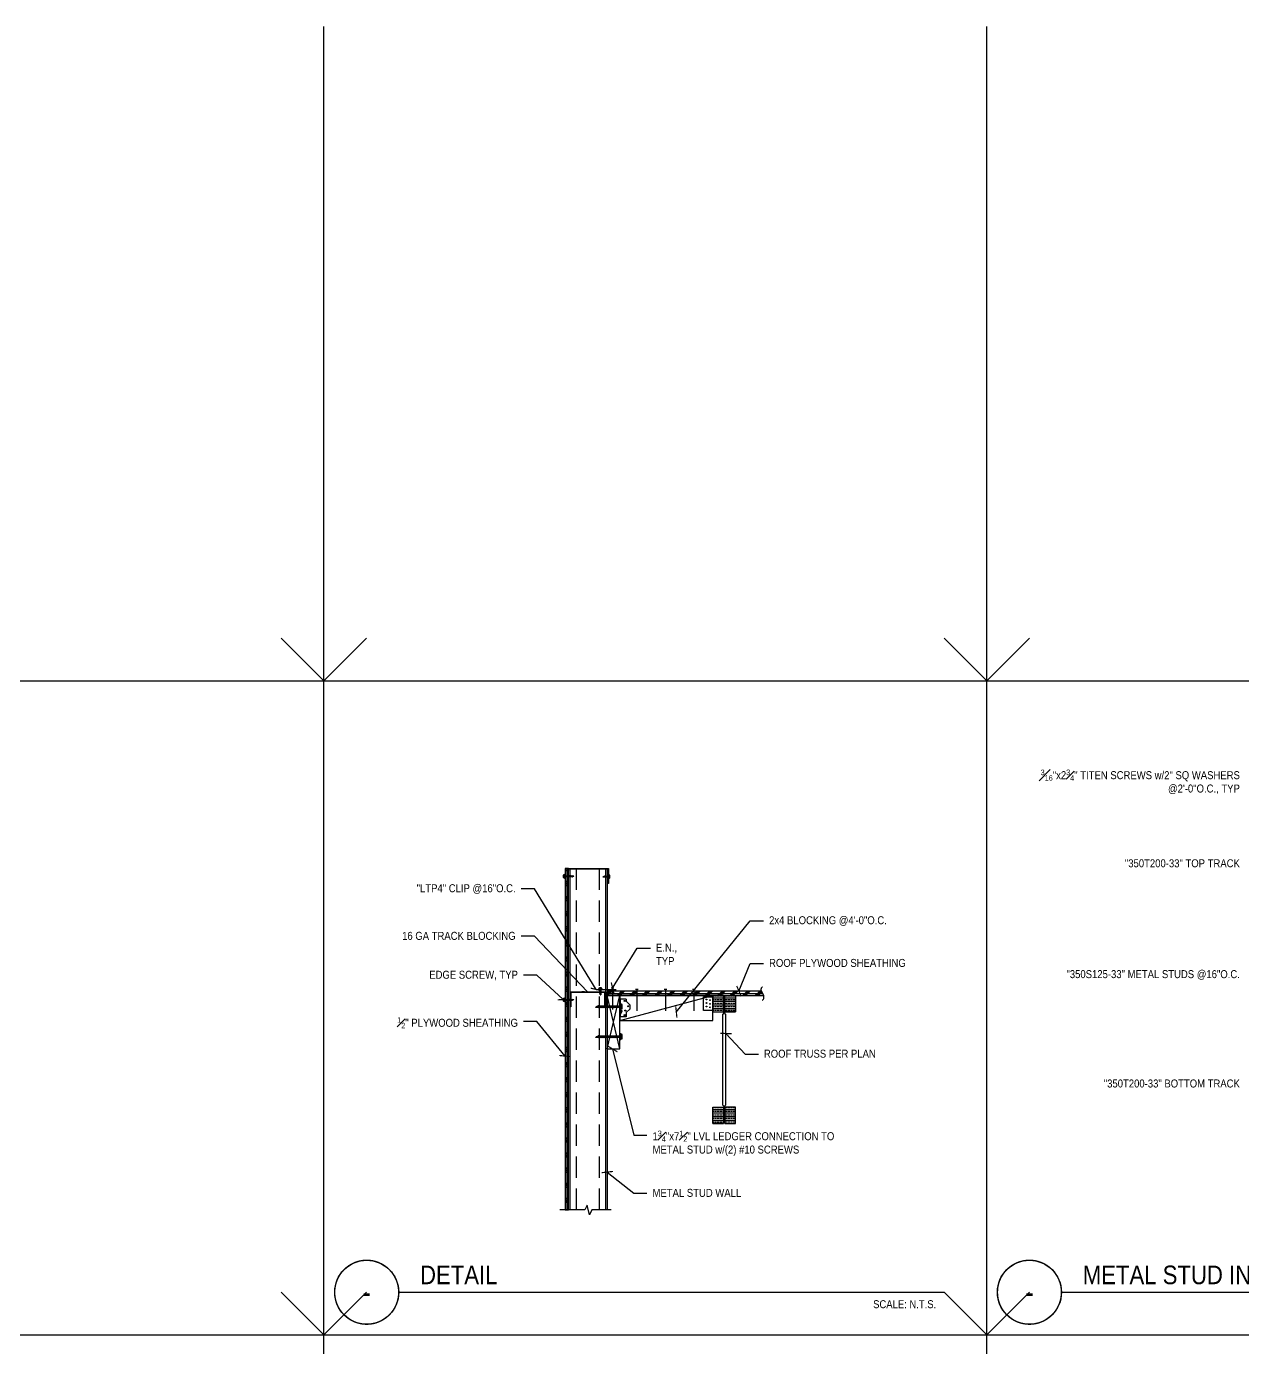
# Model space of a CAD drawing. Header units: inches. Extents: x -16404 to 14624, y -1591 to 16152.
# Drawn here: x -13829.1 to -13658.1, y 5250.2 to 5436 of the extents above; entities that cross this region are included whole.
import ezdxf
from ezdxf.enums import TextEntityAlignment as Align

# ---------------------------------------------------------------- set-up
doc = ezdxf.new("R2010")
doc.units = ezdxf.units.IN
doc.header["$LTSCALE"] = 24
doc.header["$MEASUREMENT"] = 0
doc.linetypes.add('DASHED2', pattern=[0.375, 0.25, -0.125])
doc.linetypes.add('HIDDEN2', pattern=[0.1875, 0.125, -0.0625])
doc.layers.get('0').update_dxf_attribs({"linetype": 'CONTINUOUS'})
for name, color, linetype in [('S-ANNO-DIMS', 2, 'CONTINUOUS'), ('S-ANNO-NOTE', 4, 'CONTINUOUS'), ('S-BREAK', 2, 'CONTINUOUS'), ('S-CONC', 4, 'CONTINUOUS'), ('S-NAIL', 2, 'CONTINUOUS'), ('S-SIMPSON', 2, 'CONTINUOUS'), ('S-STEEL', 4, 'CONTINUOUS'), ('S-WOOD', 3, 'CONTINUOUS')]:
    doc.layers.add(name, color=color, linetype=linetype)
doc.layers.add('S-ANNO-GRID-NONPLOT', color=251, linetype='CONTINUOUS', plot=False)
doc.layers.add('S-HATCH1', color=1, linetype='CONTINUOUS', transparency=0.5)
doc.styles.add('Arial', font='arial.ttf', dxfattribs={"width": 0.85})
doc.dimstyles.new('DIM-12$7', dxfattribs={"dimscale": 12, "dimtxt": 0.09375, "dimasz": 0.125, "dimexe": 0.0625, "dimexo": 0.0625, "dimgap": 0.0625, "dimtad": 1, "dimdec": 4, "dimzin": 11, "dimdsep": 46, "dimlunit": 4, "dimtxsty": 'Arial', "dimblk": 'ARCHTICK', "dimcen": 0.125, "dimclrd": 256, "dimclre": 256, "dimclrt": 4, "dimadec": 0, "dimazin": 0, "dimtfac": 0.75, "dimtdec": 4, "dimtofl": 0, "dimtmove": 0, "dimatfit": 3, "dimldrblk": 'ARCHTICK', "dimfxl": 1, "dimfrac": 1, "dimtolj": 1, "dimtzin": 11, "dimarcsym": 0})

# ---------------------------------------------------------------- blocks, each defined once
blk = doc.blocks.new('no8x3-4 Screw')
at = {"color": 2}
for p, q in [((-0.2, 0.16), (-0.2, 0.04)), ((0.14, 0.21), (-0.14, 0.21)), ((-0.09, 0.04), (-0.09, 0.16)), ((-0.07, -0.53), (-0.06, 0)), ((0.06, 0), (0.06, -0.75)), ((0.08, 0.16), (0.08, 0.04)), ((0.2, 0.04), (0.2, 0.16)), ((0.09, -0.17), (-0.09, -0.07)), ((0.09, -0.25), (-0.09, -0.15)), ((0.09, -0.33), (-0.09, -0.23)), ((0.09, -0.41), (-0.09, -0.32)), ((0.09, -0.5), (-0.09, -0.4)), ((0.09, -0.59), (-0.09, -0.49)), ((0, -0.71), (-0.05, -0.59)), ((0.06, -0.75), (0.05, -0.75))]:
    blk.add_line(p, q, dxfattribs=at)
blk.add_lwpolyline([(0.29, 0.04), (0.29, 0), (-0.29, 0), (-0.29, 0.04)], close=True, dxfattribs=at)
for centre, radius, start, end in [((-0.14, 0.16), 0.0564, 90, 180), ((-0.15, 0.11), 0.0804, 37.8476, 125.9208), ((0, 0.04), 0.141, 53.1301, 126.8699), ((0.15, 0.11), 0.0804, 54.0792, 142.1524), ((0.14, 0.16), 0.0564, 0, 90), ((0.06, -0.54), 0.124, 174.7974, 205.0321), ((0.05, -0.69), 0.0638, 205.7938, 275.8226)]:
    blk.add_arc(centre, radius, start, end, dxfattribs=at)
blk = doc.blocks.new('10d')
at = {"color": 3}
blk.add_line((0.19, 0.25), (-0.19, 0.25), dxfattribs=at)
at = {"color": 2}
blk.add_line((0, 0.25), (0, -2.75), dxfattribs=at)
blk = doc.blocks.new('a34-f')
for p, q in [((0, 0.921875), (0, 0)), ((0, 0.921875), (0.296875, 0.921875)), ((0, 0.046875), (2.5, 0.046875)), ((0, 0), (2.5, 0)), ((0.796875, 1.421875), (0.296875, 0.921875)), ((0.310466, 0.921875), (0.310466, 0.921885)), ((0.796875, 1.421875), (1.390625, 1.421875)), ((1.890625, 0.921875), (1.390625, 1.421875)), ((1.512161, 0.046875), (1.606826, 0.283382)), ((1.567701, 0.046875), (1.646439, 0.258163)), ((1.705351, 0.275754), (2.09523, 0.046875)), ((1.724651, 0.318563), (2.207218, 0.046875)), ((1.890625, 0.921875), (2.5, 0.921875)), ((2.5, 0.921875), (2.5, 0))]:
    blk.add_line(p, q)
for centre in [(0.249975, 0.703125), (0.999975, 1.203125), (1.609375, 0.796875), (2.25, 0.703125)]:
    blk.add_circle(centre, 0.074)
for centre, radius in [((1.683752, 0.240645), 0.088), ((1.684902, 0.236795), 0.044)]:
    blk.add_arc(centre, radius, 62.305142, 150.945396)
blk = doc.blocks.new('_ARCHTICK')
at = {"color": 0, "linetype": 'ByBlock', "const_width": 0.15}
blk.add_lwpolyline([(-0.5, -0.5), (0.5, 0.5)], dxfattribs=at)
blk = doc.blocks.new('no10x3 Sht Mtl Screw')
at = {"color": 2}
for p, q in [((-0.33, 0.26), (-0.33, 0.07)), ((0.23, 0.35), (-0.24, 0.35)), ((-0.14, 0.07), (-0.14, 0.26)), ((-0.11, -2.98), (-0.11, 0)), ((0.1, 0), (0.1, -3.35)), ((0.13, 0.26), (0.13, 0.07)), ((0.32, 0.07), (0.32, 0.26)), ((0.15, -0.73), (-0.16, -0.57)), ((0.15, -0.87), (-0.16, -0.71)), ((0.15, -1.01), (-0.16, -0.85)), ((0.15, -1.14), (-0.16, -0.99)), ((0.15, -1.28), (-0.16, -1.12)), ((0.15, -1.42), (-0.16, -1.26)), ((0.15, -1.56), (-0.16, -1.4)), ((0.15, -1.7), (-0.16, -1.54)), ((0.15, -1.84), (-0.16, -1.68)), ((0.15, -1.97), (-0.16, -1.82)), ((0.15, -0.59), (-0.14, -0.44)), ((0.15, -2.11), (-0.16, -1.95)), ((0.15, -2.25), (-0.16, -2.09)), ((0.15, -2.39), (-0.16, -2.23)), ((0.15, -2.53), (-0.16, -2.37)), ((0.15, -2.67), (-0.16, -2.51)), ((0.15, -2.81), (-0.16, -2.65)), ((0.15, -2.94), (-0.16, -2.78)), ((0.15, -3.08), (-0.16, -2.92)), ((0, -3.29), (-0.09, -3.09)), ((0.1, -3.35), (0.08, -3.35))]:
    blk.add_line(p, q, dxfattribs=at)
blk.add_lwpolyline([(0.48, 0.07), (0.48, 0), (-0.48, 0), (-0.48, 0.07)], close=True, dxfattribs=at)
for centre, radius, start, end in [((-0.24, 0.26), 0.0926, 90, 180), ((-0.25, 0.18), 0.132, 37.8476, 125.9208), ((0, 0.07), 0.231, 53.1301, 126.8699), ((0.24, 0.18), 0.132, 54.0792, 142.1524), ((0.23, 0.26), 0.0926, 0, 90), ((0.1, -3), 0.204, 174.7974, 205.0321), ((0.09, -3.24), 0.105, 205.7938, 275.8226)]:
    blk.add_arc(centre, radius, start, end, dxfattribs=at)
blk = doc.blocks.new('Se_24x36_DETAILS_GRID')
for p, q in [((7.767, 15.333), (7.767, 23)), ((15.535, 15.333), (15.535, 23)), ((7.767, 15.333), (8.267, 15.833)), ((15.535, 15.333), (16.035, 15.833)), ((0, 15.333), (7.767, 15.333)), ((7.767, 15.333), (15.535, 15.333)), ((7.767, 7.667), (7.767, 15.333)), ((15.535, 15.333), (23.302, 15.333)), ((15.535, 7.667), (15.535, 15.333)), ((7.767, 7.667), (8.267, 8.167)), ((15.535, 7.667), (16.035, 8.167)), ((0, 7.667), (7.767, 7.667)), ((7.767, 7.667), (15.535, 7.667)), ((7.767, 0), (7.767, 7.667)), ((15.535, 7.667), (23.302, 7.667)), ((15.535, 0), (15.535, 7.667))]:
    blk.add_line(p, q)
at = {"linetype": 'DASHED2', "ltscale": 0.5}
for p, q in [((7.767, 15.333), (7.267, 15.833)), ((15.535, 15.333), (15.035, 15.833)), ((7.767, 7.667), (7.267, 8.167)), ((15.535, 7.667), (15.035, 8.167))]:
    blk.add_line(p, q, dxfattribs=at)
blk = doc.blocks.new('*U335')
at = {"const_width": 0.188}
for points in [[(-4.5, 0, -1), (4.5, 0, 3.732051)], [(-4.5, 0, 1), (4.5, 0, -3.732051)]]:
    blk.add_lwpolyline(points, format="xyb", dxfattribs=at)
blk.add_lwpolyline([(4.5, 0), (81.21, 0)], dxfattribs=at)
blk.add_circle((0, 0), 4.5)
at = {"style": 'Arial', "width": 0.85}
for tag, p in [('DWG_TITLE_1', (7.5, 6.19)), ('DWG_TITLE_2', (7.5, 2.44))]:
    blk.add_attdef(tag, text='', height=2.62, dxfattribs=at).set_placement(p, align=Align.MIDDLE_LEFT)
blk.add_attdef('#', text='', height=3, dxfattribs=at).set_placement((0, 0), align=Align.MIDDLE_CENTER)
blk.add_attdef('SCALE', text='', height=1.12, dxfattribs=at).set_placement((80.08, -1.12), align=Align.TOP_RIGHT)

msp = doc.modelspace()

# ---------------------------------------------------------------- hatches: boundary and pattern name
at = {"layer": 'S-HATCH1'}
h = msp.add_hatch(dxfattribs=at)
h.set_pattern_fill('PLAST', color=256, scale=6, angle=-45, style=0)
h.set_pattern_definition([(315, (-16653.1273, 3244.833), (1.0606602, 1.0606602), []), (315, (-16652.9947, 3244.9655), (1.0606602, 1.0606602), []), (315, (-16652.8622, 3245.0981), (1.0606602, 1.0606602), [])])
h.paths.add_polyline_path([(-13753.38444, 5317.5772), (-13753.38444, 5269.57064), (-13752.88444, 5269.57064), (-13752.88444, 5317.5772)])
h = msp.add_hatch(dxfattribs=at)
h.set_pattern_fill('PLAST', color=256, scale=5, angle=45, style=0)
h.set_pattern_definition([(45, (-13749.1704, 5299.7124), (-0.883883, 0.883883), []), (45, (-13749.2809, 5299.8229), (-0.883883, 0.883883), []), (45, (-13749.3913, 5299.9334), (-0.883883, 0.883883), [])])
h.paths.add_polyline_path([(-13747.34779, 5299.71243), (-13725.44231, 5299.71243), (-13725.76777, 5300.33743), (-13747.34779, 5300.33743)])
h = msp.add_hatch(dxfattribs=at)
h.set_pattern_fill('ANSI33', color=256, scale=2, angle=315, style=0)
h.set_pattern_definition([(0, (-13732.6032, 5297.41243), (1e-16, 0.5), []), (0, (-13732.3532, 5297.16243), (1e-16, 0.5), [0.25, -0.125])])
h.paths.add_polyline_path([(-13730.91569, 5299.71243), (-13729.41569, 5299.71243), (-13729.41569, 5297.41243), (-13730.91569, 5297.41243)])
h.paths.add_polyline_path([(-13731.10319, 5299.71243), (-13732.60319, 5299.71243), (-13732.60319, 5297.41243), (-13731.10319, 5297.41243)])
h = msp.add_hatch(dxfattribs=at)
h.set_pattern_fill('ANSI33', color=256, scale=2, angle=315, style=0)
h.set_pattern_definition([(0, (-13732.6032, 5281.71243), (1e-16, 0.5), []), (0, (-13732.3532, 5281.46243), (1e-16, 0.5), [0.25, -0.125])])
h.paths.add_polyline_path([(-13730.91569, 5281.71243), (-13729.41569, 5281.71243), (-13729.41569, 5284.01243), (-13730.91569, 5284.01243)])
h.paths.add_polyline_path([(-13731.10319, 5281.71243), (-13732.60319, 5281.71243), (-13732.60319, 5284.01243), (-13731.10319, 5284.01243)])

# ---------------------------------------------------------------- linework, layer by layer
at = {"color": 2}
for p, q in [((-13753.63148, 5316.62684), (-13753.63148, 5316.34471)), ((-13753.4622, 5316.68326), (-13753.57505, 5316.68326)), ((-13753.57505, 5316.57041), (-13753.4622, 5316.57041)), ((-13753.4622, 5316.40114), (-13753.57505, 5316.40114)), ((-13753.57505, 5316.28829), (-13753.4622, 5316.28829)), ((-13753.41744, 5316.54889), (-13752.16744, 5316.54889)), ((-13752.39118, 5316.42265), (-13753.41744, 5316.42359)), ((-13752.75194, 5316.57944), (-13752.84563, 5316.40036)), ((-13752.67045, 5316.57944), (-13752.76767, 5316.39361)), ((-13752.5861, 5316.57944), (-13752.68332, 5316.39361)), ((-13752.50461, 5316.57944), (-13752.60183, 5316.39361)), ((-13752.41883, 5316.57944), (-13752.51605, 5316.39361)), ((-13752.33163, 5316.57944), (-13752.42884, 5316.39361)), ((-13752.20313, 5316.48501), (-13752.32731, 5316.43382)), ((-13752.16744, 5316.54889), (-13752.16744, 5316.53595)), ((-13753.63148, 5299.25126), (-13753.63148, 5298.96914)), ((-13753.4622, 5299.30769), (-13753.57505, 5299.30769)), ((-13753.57505, 5299.19484), (-13753.4622, 5299.19484)), ((-13753.4622, 5299.02556), (-13753.57505, 5299.02556)), ((-13753.57505, 5298.91271), (-13753.4622, 5298.91271)), ((-13753.41744, 5299.17332), (-13752.16744, 5299.17332)), ((-13752.39118, 5299.04708), (-13753.41744, 5299.04802)), ((-13752.75194, 5299.20386), (-13752.84563, 5299.02479)), ((-13752.67045, 5299.20386), (-13752.76767, 5299.01803)), ((-13752.5861, 5299.20386), (-13752.68332, 5299.01803)), ((-13752.50461, 5299.20386), (-13752.60183, 5299.01803)), ((-13752.41883, 5299.20386), (-13752.51605, 5299.01803)), ((-13752.33163, 5299.20386), (-13752.42884, 5299.01803)), ((-13752.20313, 5299.10943), (-13752.32731, 5299.05824)), ((-13752.16744, 5299.17332), (-13752.16744, 5299.16038))]:
    msp.add_line(p, q, dxfattribs=at)
for points in [[(-13753.4622, 5316.77776), (-13753.41744, 5316.77776), (-13753.41744, 5316.19864), (-13753.4622, 5316.19864)], [(-13753.4622, 5299.40219), (-13753.41744, 5299.40219), (-13753.41744, 5298.82307), (-13753.4622, 5298.82307)]]:
    msp.add_lwpolyline(points, close=True, dxfattribs=at)
for centre, radius, start, end in [((-13753.57505, 5316.62684), 0.05642, 90, 180), ((-13753.57505, 5316.34471), 0.05642, 180, 270), ((-13753.52575, 5316.63387), 0.08036, 144.0792464, 232.1524298), ((-13753.52575, 5316.33768), 0.08036, 127.8475702, 215.9207536), ((-13753.4622, 5316.48577), 0.14106, 143.1301024, 216.8698976), ((-13752.37991, 5316.54646), 0.12432, 264.7973828, 295.0320803), ((-13752.23088, 5316.54242), 0.06377, 295.7938367, 5.8225587), ((-13753.57505, 5299.25126), 0.05642, 90, 180), ((-13753.57505, 5298.96914), 0.05642, 180, 270), ((-13753.52575, 5299.25829), 0.08036, 144.0792464, 232.1524298), ((-13753.52575, 5298.96211), 0.08036, 127.8475702, 215.9207536), ((-13753.4622, 5299.1102), 0.14106, 143.1301024, 216.8698976), ((-13752.37991, 5299.17088), 0.12432, 264.7973828, 295.0320803), ((-13752.23088, 5299.16685), 0.06377, 295.7938367, 5.8225587)]:
    msp.add_arc(centre, radius, start, end, dxfattribs=at)
at = {"layer": 'S-BREAK'}
msp.add_lwpolyline([(-13725.60319, 5299.08668, 0.16907551), (-13725.55635, 5299.10298, 0.124202127), (-13725.4838, 5299.19769, 0.05676695), (-13725.42299, 5299.39916, 0.090107036), (-13725.42299, 5299.62586, 0.041901586), (-13725.47157, 5299.80592, 0.097265031), (-13725.60319, 5300.02493, -0.046618215), (-13725.66044, 5300.10152, -0.033753695), (-13725.73481, 5300.24394, -0.097265031), (-13725.79054, 5300.49331, -0.035684997), (-13725.78339, 5300.6507, -0.069048607), (-13725.7437, 5300.80318, -0.056136755), (-13725.67613, 5300.92552, -0.251995131), (-13725.60319, 5300.96168, -4.023342313)], format="xyb", dxfattribs=at)
at = {"layer": 'S-BREAK', "flags": 128}
msp.add_lwpolyline([(-13746.89807, 5269.57064), (-13749.62231, 5269.57064), (-13749.94246, 5268.87812), (-13750.27956, 5270.26186), (-13750.59911, 5269.57064), (-13754.13444, 5269.57064)], dxfattribs=at)
at = {"layer": 'S-CONC'}
for points in [[(-13731.10319, 5299.71243), (-13732.60319, 5299.71243), (-13732.60319, 5297.41243), (-13731.10319, 5297.41243)], [(-13730.91569, 5299.71243), (-13729.41569, 5299.71243), (-13729.41569, 5297.41243), (-13730.91569, 5297.41243)], [(-13731.10319, 5281.71243), (-13732.60319, 5281.71243), (-13732.60319, 5284.01243), (-13731.10319, 5284.01243)], [(-13730.91569, 5281.71243), (-13729.41569, 5281.71243), (-13729.41569, 5284.01243), (-13730.91569, 5284.01243)]]:
    msp.add_lwpolyline(points, close=True, dxfattribs=at)
at = {"layer": 'S-SIMPSON', "color": 6}
msp.add_line((-13748.99479, 5300.57686), (-13746.20609, 5300.57686), dxfattribs=at)
at = {"layer": 'S-SIMPSON'}
for points in [[(-13733.89923, 5299.51916), (-13732.65319, 5299.51916), (-13732.65319, 5297.6057), (-13733.89923, 5297.6057)], [(-13732.65319, 5297.6057), (-13732.60319, 5297.6057), (-13732.60319, 5299.51916), (-13732.65319, 5299.51916)]]:
    msp.add_lwpolyline(points, close=True, dxfattribs=at)
for centre in [(-13733.49444, 5299.17086), (-13733.49444, 5298.67452), (-13733.00589, 5299.05877), (-13733.00589, 5298.56243), (-13733.49444, 5298.17818), (-13733.00589, 5298.06609)]:
    msp.add_circle(centre, 0.05603, dxfattribs=at)
at = {"layer": 'S-STEEL'}
for p, q in [((-13752.66569, 5269.57064), (-13752.66569, 5317.4755)), ((-13747.66569, 5269.57064), (-13747.66569, 5317.4755))]:
    msp.add_line(p, q, dxfattribs=at)
at = {"layer": 'S-STEEL', "color": 2, "linetype": 'HIDDEN2'}
for p, q in [((-13751.79069, 5269.57064), (-13751.79069, 5317.4755)), ((-13748.54069, 5269.57064), (-13748.54069, 5317.4755))]:
    msp.add_line(p, q, dxfattribs=at)
at = {"layer": 'S-STEEL', "color": 2}
msp.add_line((-13747.44694, 5317.4755), (-13747.44694, 5269.57064), dxfattribs=at)
at = {"layer": 'S-STEEL', "color": 3}
for points in [[(-13747.28274, 5315.4755), (-13747.38444, 5315.4755), (-13747.38444, 5317.4755), (-13752.94694, 5317.4755), (-13752.94694, 5315.4755), (-13753.04864, 5315.4755), (-13753.04864, 5317.5772), (-13747.28274, 5317.5772), (-13747.28274, 5315.4755)], [(-13747.66569, 5298.14208), (-13747.76739, 5298.14208), (-13747.76739, 5300.14208), (-13752.56399, 5300.14208), (-13752.56399, 5298.14208), (-13752.66569, 5298.14208), (-13752.66569, 5300.24378), (-13747.66569, 5300.24378), (-13747.66569, 5298.14208)]]:
    msp.add_lwpolyline(points, dxfattribs=at)
at = {"layer": 'S-WOOD', "color": 1}
for p, q in [((-13753.13444, 5317.5772), (-13753.13444, 5269.57064)), ((-13747.34779, 5300.02493), (-13725.60319, 5300.02493))]:
    msp.add_line(p, q, dxfattribs=at)
at = {"layer": 'S-WOOD', "color": 2}
for p, q in [((-13747.44694, 5292.21243), (-13745.69694, 5299.71243)), ((-13745.69694, 5292.21243), (-13747.44694, 5299.71243)), ((-13745.69694, 5296.21243), (-13732.60319, 5299.71243))]:
    msp.add_line(p, q, dxfattribs=at)
at = {"layer": 'S-WOOD'}
for points in [[(-13753.38444, 5317.5772), (-13753.38444, 5269.57064), (-13752.88444, 5269.57064), (-13752.88444, 5317.5772)], [(-13747.34779, 5299.71243), (-13725.44231, 5299.71243), (-13725.76777, 5300.33743), (-13747.34779, 5300.33743)], [(-13745.69694, 5299.71243), (-13747.44694, 5299.71243), (-13747.44694, 5292.21243), (-13745.69694, 5292.21243)], [(-13745.69694, 5296.21243), (-13732.60319, 5296.21243), (-13732.60319, 5299.71243), (-13745.69694, 5299.71243)]]:
    msp.add_lwpolyline(points, close=True, dxfattribs=at)
at = {"layer": 'S-WOOD', "color": 3}
msp.add_lwpolyline([(-13731.00944, 5281.78475), (-13731.00944, 5284.10852), (-13730.75944, 5284.35852), (-13730.75944, 5297.06634), (-13731.00944, 5297.31634), (-13731.00944, 5299.64011), (-13731.00944, 5297.31634), (-13731.25944, 5297.06634), (-13731.25944, 5284.35852), (-13731.00944, 5284.10852)], dxfattribs=at)

# ---------------------------------------------------------------- block references
at = {"layer": 'S-ANNO-GRID-NONPLOT', "xscale": 12, "yscale": 12, "zscale": 12}
msp.add_blockref('Se_24x36_DETAILS_GRID', (-13880.50433, 5160), dxfattribs=at)
at = {"layer": 'S-ANNO-NOTE'}
for p, values in [((-13781.27218, 5258), {'#': '-', 'DWG_TITLE_2': 'DETAIL', 'SCALE': 'SCALE: N.T.S.'}), ((-13688.08614, 5258), {'#': '-', 'DWG_TITLE_2': 'METAL STUD INFILL WALL AT (E) WINDOW', 'SCALE': 'SCALE: N.T.S.'})]:
    msp.add_blockref('*U335', p, dxfattribs=at).add_auto_attribs(values)
at = {"layer": 'S-CONC'}
for p in [(-13746.69694, 5300.52891), (-13743.27507, 5300.33743), (-13739.27507, 5300.33743), (-13735.27507, 5300.33743)]:
    msp.add_blockref('10d', p, dxfattribs=at)
at = {"layer": 'S-CONC', "rotation": 270}
for p in [(-13745.69694, 5298.16252), (-13745.69694, 5293.94191)]:
    msp.add_blockref('no10x3 Sht Mtl Screw', p, dxfattribs=at)
at = {"layer": 'S-NAIL', "rotation": 270}
msp.add_blockref('no8x3-4 Screw', (-13747.28274, 5316.44604), dxfattribs=at)
at = {"layer": 'S-NAIL'}
msp.add_blockref('no8x3-4 Screw', (-13748.42002, 5300.57686), dxfattribs=at)
at = {"layer": 'S-SIMPSON', "rotation": 270}
msp.add_blockref('a34-f', (-13745.69694, 5299.21243), dxfattribs=at)

# ---------------------------------------------------------------- texts
at = {"layer": 'S-ANNO-NOTE', "color": 4, "char_height": 1.125, "style": 'Arial'}
for s, insert, width, attachment_point in [('\\A1;{\\H0.7x;\\S3#16;}"x2{\\H0.7x;\\S3#4;}" TITEN SCREWS w/2" SQ WASHERS @2\'-0"O.C., TYP', (-13658.49857, 5331.4978), 27.6674599, 3), ('\\A1;"350T200-33" TOP TRACK', (-13658.49857, 5318.88236), 25.8700661, 3), ('"LTP4" CLIP @16"O.C.', (-13760.33184, 5315.37426), 22.5302798, 3), ('2x4 BLOCKING @4\'-0"O.C.', (-13724.69404, 5310.87252), 22.5039397, 1), ('16 GA TRACK BLOCKING', (-13760.33184, 5308.67935), 22.5302798, 3), ('E.N., TYP', (-13740.59538, 5307.01312), 5.5535583, 1), ('ROOF PLYWOOD SHEATHING', (-13724.69404, 5304.87252), 22.5039397, 1), ('EDGE SCREW, TYP', (-13760.00604, 5303.21071), 22.5302798, 3), ('"350S125-33" METAL STUDS @16"O.C.', (-13658.49857, 5303.29613), 34.341937, 3), ('\\A1;{\\H0.7x;\\S1#2;\\H1.4286x;" PLYWOOD SHEATHING}', (-13760.00604, 5296.67935), 22.5302798, 3), ('ROOF TRUSS PER PLAN', (-13725.42372, 5292.10831), 22.5039397, 1), ('\\A1;"350T200-33" BOTTOM TRACK', (-13658.49857, 5287.91808), 25.8700661, 3), ('\\A1;1{\\H0.7x;\\S3#4;}"x7{\\H0.7x;\\S1#2;}" LVL LEDGER CONNECTION TO METAL STUD w/(2) #10 SCREWS', (-13741.08307, 5280.72872), 26.8017848, 1), ('METAL STUD WALL', (-13741.08307, 5272.53754), 22.5039397, 1)]:
    msp.add_mtext(s, dxfattribs=dict(at, insert=insert, width=width, attachment_point=attachment_point))

# ---------------------------------------------------------------- leaders
at = {"layer": 'S-ANNO-DIMS'}
for points in [[(-13748.99479, 5300.57686), (-13757.68985, 5314.74861), (-13759.55444, 5314.74861)], [(-13737.73463, 5297.39564), (-13727.33603, 5310.24687), (-13725.47144, 5310.24687)], [(-13750.2295, 5300.24378), (-13757.68985, 5308.05371), (-13759.55444, 5308.05371)], [(-13746.69694, 5300.77891), (-13743.23738, 5306.38747), (-13741.37279, 5306.38747)], [(-13728.93027, 5300.33743), (-13727.33603, 5304.24687), (-13725.47144, 5304.24687)], [(-13753.63148, 5299.15395), (-13757.36404, 5302.58506), (-13759.22864, 5302.58506)], [(-13753.38444, 5291.21266), (-13757.36404, 5296.05371), (-13759.22864, 5296.05371)], [(-13730.75944, 5294.38526), (-13728.06571, 5291.48266), (-13726.20112, 5291.48266)], [(-13746.69694, 5292.21243), (-13743.72507, 5280.10307), (-13741.86047, 5280.10307)], [(-13747.44694, 5274.89874), (-13743.72507, 5271.91189), (-13741.86047, 5271.91189)]]:
    msp.add_leader(points, dimstyle='DIM-12$7', override={"dimasz": 0.09375}, dxfattribs=at)

doc.saveas('drawing.dxf')
